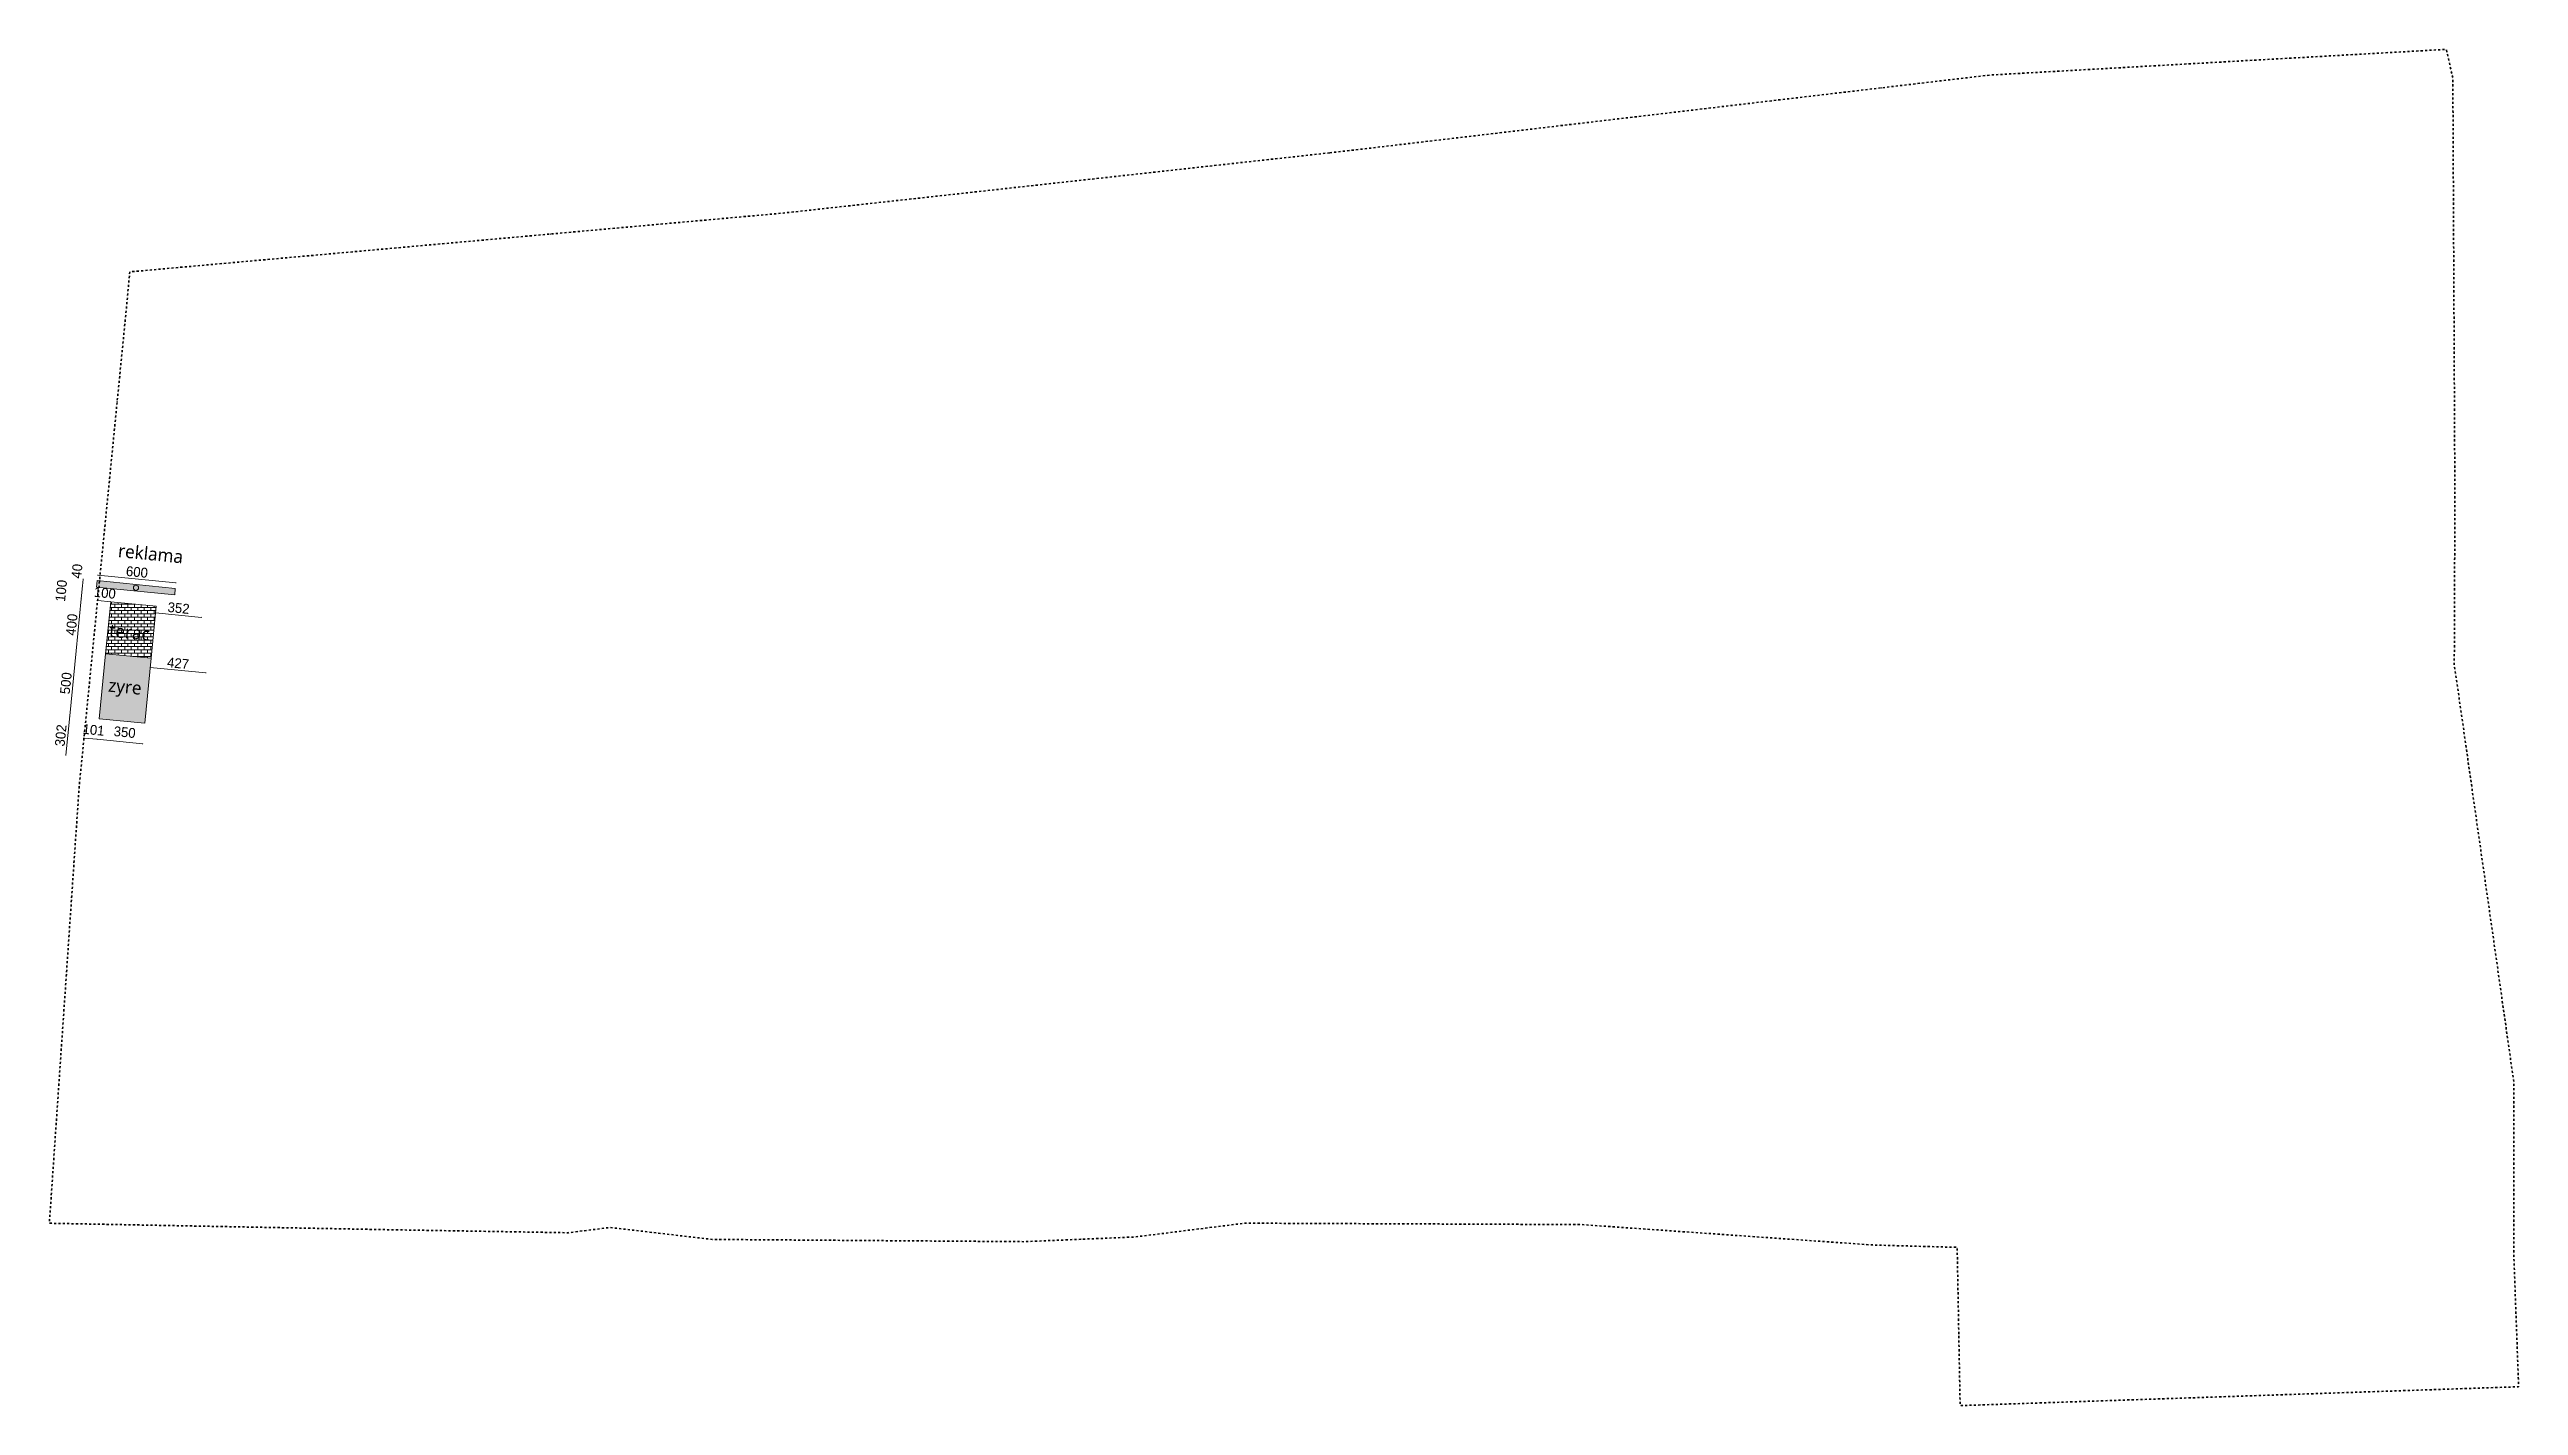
# Model space of a CAD drawing. Header units: millimetres. Extents: x 184924 to 373736, y -6153738 to -6049997.
import ezdxf

# ---------------------------------------------------------------- set-up
doc = ezdxf.new("R2010")
doc.units = ezdxf.units.MM
doc.header["$MEASUREMENT"] = 0
doc.linetypes.add('Dot & Dashed', pattern=[335.138881, 158.75, -88.194444, 0, -88.194437])
doc.layers.add('A - Situacioni 2D_Pen_No__8', color=7, linetype='Continuous', lineweight=35, true_color=0xa80f02)
doc.layers.add('New_Drawing & Figure_Pen_No__88', color=7, linetype='Continuous', lineweight=20, true_color=0xfd4435)
doc.layers.add('New_A - Dimensionimi', color=7, linetype='Continuous')
doc.layers.add('New_Drawing & Figure', color=7, linetype='Continuous')
for name, color, linetype, lineweight in [('New_A - Dimensionimi_Pen_No__100', 2, 'Continuous', 13), ('New_Drawing & Figure_Pen_No__1', 7, 'Continuous', 13), ('New_Drawing & Figure_Pen_No__20', 1, 'Continuous', 0), ('New_Drawing & Figure_Pen_No__80', 3, 'Continuous', 20)]:
    doc.layers.add(name, color=color, linetype=linetype, lineweight=lineweight)
doc.styles.add('GENERATED_STYLE_1', font='GOTHIC.TTF')
doc.styles.add('GENERATED_STYLE_2', font='malgunsl.ttf')
doc.dimstyles.new('GENERATED_STYLE__1', dxfattribs={"dimtxt": 750, "dimasz": 19, "dimexe": 0.18, "dimexo": 100000, "dimgap": 0, "dimtad": 1, "dimdec": 0, "dimlfac": 0.1, "dimzin": 0, "dimdsep": 46, "dimtxsty": 'GENERATED_STYLE_1', "dimblk": 'ARROWHEAD_6', "dimblk1": 'ARROWHEAD_6', "dimblk2": 'ARROWHEAD_6', "dimcen": 0.09, "dimclrd": 2, "dimclre": 2, "dimclrt": 2, "dimadec": 0, "dimazin": 0, "dimtfac": 1, "dimtdec": 4, "dimtmove": 0, "dimatfit": 3, "dimfxl": 0, "dimtolj": 1, "dimtzin": 0, "dimarcsym": 0})
doc.dimstyles.new('GENERATED_STYLE__2', dxfattribs={"dimtxt": 750, "dimasz": 19, "dimexe": 0.18, "dimexo": 100000, "dimgap": 0, "dimtad": 1, "dimdec": 0, "dimlfac": 0.1, "dimzin": 0, "dimdsep": 46, "dimtxsty": 'GENERATED_STYLE_1', "dimblk": 'ARROWHEAD_6', "dimblk1": 'ARROWHEAD_6', "dimblk2": 'ARROWHEAD_6', "dimcen": 0.09, "dimclrd": 2, "dimclre": 2, "dimclrt": 2, "dimadec": 0, "dimazin": 0, "dimtfac": 1, "dimtdec": 4, "dimtmove": 2, "dimatfit": 3, "dimfxl": 0, "dimtolj": 1, "dimtzin": 0, "dimarcsym": 0})

# ---------------------------------------------------------------- blocks, each defined once
blk = doc.blocks.new('*D1096', base_point=(664184, -5827430))
at = {"layer": 'New_A - Dimensionimi_Pen_No__100', "color": 2, "linetype": 'Continuous', "lineweight": 13}
for p, q in [((186476, -6100978), (186967, -6096002)), ((186179, -6103988), (186476, -6100978)), ((186495, -6100979), (186457, -6100976)), ((186467, -6100967), (186485, -6100989)), ((186198, -6103989), (186161, -6103986)), ((186170, -6103977), (186188, -6103999)), ((186178, -6104003), (186179, -6103988))]:
    blk.add_line(p, q, dxfattribs=at)
at = {"layer": 'New_A - Dimensionimi_Pen_No__100', "color": 2, "lineweight": 13, "insert": (186092, -6103342), "char_height": 750, "attachment_point": 7, "rotation": 84.3683, "style": 'GENERATED_STYLE_1'}
blk.add_mtext('\\A1;{\\pql;\\fCentury Gothic|b0|i0|c0|p34;302}', dxfattribs=at)
blk = doc.blocks.new('ARROWHEAD_6')
at = {"color": 0, "linetype": 'Continuous', "lineweight": 0}
for p, q in [((0, 0), (-1, 0)), ((-0.5, -0.5), (0.5, 0.5))]:
    blk.add_line(p, q, dxfattribs=at)
blk = doc.blocks.new('*D1098', base_point=(664184, -5827430))
at = {"layer": 'New_A - Dimensionimi_Pen_No__100', "color": 2, "linetype": 'Continuous', "lineweight": 13}
for p, q in [((186967, -6096002), (187359, -6092021)), ((186476, -6100978), (186967, -6096002)), ((186985, -6096004), (186948, -6096000)), ((186958, -6095991), (186976, -6096013)), ((186467, -6100967), (186485, -6100989))]:
    blk.add_line(p, q, dxfattribs=at)
at = {"layer": 'New_A - Dimensionimi_Pen_No__100', "color": 2, "lineweight": 13, "insert": (186486, -6099350), "char_height": 750, "attachment_point": 7, "rotation": 84.3683, "style": 'GENERATED_STYLE_1'}
blk.add_mtext('\\A1;{\\pql;\\fCentury Gothic|b0|i0|c0|p34;500}', dxfattribs=at)
blk = doc.blocks.new('*D1099', base_point=(664184, -5827430))
at = {"layer": 'New_A - Dimensionimi_Pen_No__100', "color": 2, "linetype": 'Continuous', "lineweight": 13}
for p, q in [((187359, -6092021), (187457, -6091026)), ((186967, -6096002), (187359, -6092021)), ((187378, -6092023), (187341, -6092019)), ((187350, -6092010), (187368, -6092032)), ((186958, -6095991), (186976, -6096013))]:
    blk.add_line(p, q, dxfattribs=at)
at = {"layer": 'New_A - Dimensionimi_Pen_No__100', "color": 2, "lineweight": 13, "char_height": 750, "attachment_point": 7, "rotation": 84.3683, "style": 'GENERATED_STYLE_1'}
for s, insert in [('\\A1;{\\pql;\\fCentury Gothic|b0|i0|c0|p34;100}', (186128, -6092280)), ('\\A1;{\\pql;\\fCentury Gothic|b0|i0|c0|p34;400}', (186928, -6094871))]:
    blk.add_mtext(s, dxfattribs=dict(at, insert=insert))
blk = doc.blocks.new('*D1100', base_point=(664184, -5827430))
at = {"layer": 'New_A - Dimensionimi_Pen_No__100', "color": 2, "linetype": 'Continuous', "lineweight": 13}
for p, q in [((187359, -6092021), (187457, -6091026)), ((187476, -6091028), (187439, -6091024)), ((187448, -6091015), (187466, -6091037)), ((187457, -6091026), (187506, -6090528)), ((187378, -6092023), (187341, -6092019)), ((187350, -6092010), (187368, -6092032))]:
    blk.add_line(p, q, dxfattribs=at)
blk = doc.blocks.new('*D1101', base_point=(664184, -5827430))
at = {"layer": 'New_A - Dimensionimi_Pen_No__100', "color": 2, "linetype": 'Continuous', "lineweight": 13}
for p, q in [((187448, -6091015), (187466, -6091037)), ((187457, -6091026), (187506, -6090528)), ((187525, -6090530), (187488, -6090526)), ((187515, -6090539), (187498, -6090517)), ((187506, -6090528), (187508, -6090513))]:
    blk.add_line(p, q, dxfattribs=at)
at = {"layer": 'New_A - Dimensionimi_Pen_No__100', "color": 2, "lineweight": 13, "insert": (187358, -6090504), "char_height": 750, "attachment_point": 7, "rotation": 84.3683, "style": 'GENERATED_STYLE_1'}
blk.add_mtext('\\A1;{\\pql;\\fCentury Gothic|b0|i0|c0|p34;40}', dxfattribs=at)
blk = doc.blocks.new('*D1102', base_point=(664184, -5827430))
at = {"layer": 'New_A - Dimensionimi_Pen_No__100', "color": 2, "linetype": 'Continuous', "lineweight": 13}
for p, q in [((188617, -6092143), (188602, -6092141)), ((188628, -6092134), (188606, -6092151)), ((188619, -6092124), (188615, -6092161)), ((189612, -6092243), (188617, -6092143)), ((189601, -6092252), (189623, -6092234)), ((189614, -6092225), (189610, -6092262)), ((189627, -6092245), (189612, -6092243))]:
    blk.add_line(p, q, dxfattribs=at)
at = {"layer": 'New_A - Dimensionimi_Pen_No__100', "color": 2, "lineweight": 13, "insert": (188296, -6091870), "char_height": 750, "attachment_point": 7, "rotation": 354.21811, "style": 'GENERATED_STYLE_1'}
blk.add_mtext('\\A1;{\\pql;\\fCentury Gothic|b0|i0|c0|p34;100}', dxfattribs=at)
blk = doc.blocks.new('*D1103', base_point=(664184, -5827430))
at = {"layer": 'New_A - Dimensionimi_Pen_No__100', "color": 2, "linetype": 'Continuous', "lineweight": 13}
for p, q in [((188610, -6090211), (188625, -6090213)), ((188636, -6090204), (188614, -6090222)), ((188623, -6090231), (188627, -6090194)), ((188625, -6090213), (194596, -6090802)), ((194585, -6090811), (194607, -6090793)), ((194594, -6090820), (194598, -6090783)), ((194596, -6090802), (194611, -6090803))]:
    blk.add_line(p, q, dxfattribs=at)
at = {"layer": 'New_A - Dimensionimi_Pen_No__100', "color": 2, "lineweight": 13, "insert": (190751, -6090272), "char_height": 750, "attachment_point": 7, "rotation": 354.36614, "style": 'GENERATED_STYLE_1'}
blk.add_mtext('\\A1;{\\pql;\\fCentury Gothic|b0|i0|c0|p34;600}', dxfattribs=at)
blk = doc.blocks.new('*D1104', base_point=(664184, -5827430))
at = {"layer": 'New_A - Dimensionimi_Pen_No__100', "color": 2, "linetype": 'Continuous', "lineweight": 13}
for p, q in [((187556, -6102671), (187570, -6102673)), ((187581, -6102664), (187560, -6102682)), ((187569, -6102691), (187572, -6102654)), ((187570, -6102673), (188574, -6102772)), ((188585, -6102763), (188563, -6102781)), ((188572, -6102790), (188576, -6102753)), ((188574, -6102772), (192057, -6103115))]:
    blk.add_line(p, q, dxfattribs=at)
at = {"layer": 'New_A - Dimensionimi_Pen_No__100', "color": 2, "lineweight": 13, "insert": (187435, -6102350), "char_height": 750, "attachment_point": 7, "rotation": 354.3683, "style": 'GENERATED_STYLE_1'}
blk.add_mtext('\\A1;{\\pql;\\fCentury Gothic|b0|i0|c0|p34;101}', dxfattribs=at)
blk = doc.blocks.new('*D1105', base_point=(664184, -5827430))
at = {"layer": 'New_A - Dimensionimi_Pen_No__100', "color": 2, "linetype": 'Continuous', "lineweight": 13}
for p, q in [((188585, -6102763), (188563, -6102781)), ((188574, -6102772), (192057, -6103115)), ((192046, -6103124), (192068, -6103106)), ((192055, -6103134), (192059, -6103096)), ((192057, -6103115), (192072, -6103117))]:
    blk.add_line(p, q, dxfattribs=at)
at = {"layer": 'New_A - Dimensionimi_Pen_No__100', "color": 2, "lineweight": 13, "insert": (189813, -6102526), "char_height": 750, "attachment_point": 7, "rotation": 354.3683, "style": 'GENERATED_STYLE_1'}
blk.add_mtext('\\A1;{\\pql;\\fCentury Gothic|b0|i0|c0|p34;350}', dxfattribs=at)
blk = doc.blocks.new('*D1106', base_point=(664184, -5827430))
at = {"layer": 'New_A - Dimensionimi_Pen_No__100', "color": 2, "linetype": 'Continuous', "lineweight": 13}
for p, q in [((192618, -6097268), (192633, -6097270)), ((192644, -6097261), (192622, -6097278)), ((192631, -6097288), (192635, -6097251)), ((192633, -6097270), (196882, -6097689)), ((196871, -6097698), (196893, -6097680)), ((196880, -6097707), (196883, -6097670)), ((196882, -6097689), (196897, -6097690))]:
    blk.add_line(p, q, dxfattribs=at)
at = {"layer": 'New_A - Dimensionimi_Pen_No__100', "color": 2, "lineweight": 13, "insert": (193898, -6097244), "char_height": 750, "attachment_point": 7, "rotation": 354.36614, "style": 'GENERATED_STYLE_1'}
blk.add_mtext('\\A1;{\\pql;\\fCentury Gothic|b0|i0|c0|p34;427}', dxfattribs=at)
blk = doc.blocks.new('*D1107', base_point=(664184, -5827430))
at = {"layer": 'New_A - Dimensionimi_Pen_No__100', "color": 2, "linetype": 'Continuous', "lineweight": 13}
for p, q in [((193030, -6093094), (193045, -6093095)), ((193056, -6093086), (193034, -6093104)), ((193043, -6093114), (193047, -6093076)), ((193045, -6093095), (196547, -6093441)), ((196536, -6093450), (196558, -6093432)), ((196545, -6093459), (196549, -6093422)), ((196547, -6093441), (196562, -6093442))]:
    blk.add_line(p, q, dxfattribs=at)
at = {"layer": 'New_A - Dimensionimi_Pen_No__100', "color": 2, "lineweight": 13, "insert": (193936, -6093032), "char_height": 750, "attachment_point": 7, "rotation": 354.36614, "style": 'GENERATED_STYLE_1'}
blk.add_mtext('\\A1;{\\pql;\\fCentury Gothic|b0|i0|c0|p34;352}', dxfattribs=at)

msp = doc.modelspace()

# ---------------------------------------------------------------- hatches: boundary and pattern name
at = {"layer": 'New_Drawing & Figure', "linetype": 'Continuous', "lineweight": 13}
h = msp.add_hatch(dxfattribs=at)
h.set_pattern_fill('Block___Running_Bond', color=2, style=0, pattern_type=2)
h.set_pattern_definition([(0, (664183.82, -5827429.52), (0, 250), []), (90, (664183.8, -5827429.5), (-500, 0), [250, -250]), (90, (664433.8, -5827179.5), (-500, 0), [250, -250])])
h.paths.add_polyline_path([(189219.5, -6096223.9), (189612.1, -6092243.3), (193095.1, -6092586.7), (192702.5, -6096567.3)])
at = {"layer": 'New_Drawing & Figure', "linetype": 'Continuous', "lineweight": 0, "true_color": 0xbebe00}
msp.add_hatch(color=52, dxfattribs=at).paths.add_polyline_path([(189219.5, -6096223.9), (188728.9, -6101199.7), (192211.9, -6101543.2), (192702.5, -6096567.3)])
at = {"layer": 'New_Drawing & Figure_Pen_No__80', "linetype": 'Continuous', "lineweight": 0, "true_color": 0x00bf00}
msp.add_hatch(color=92, dxfattribs=at).paths.add_polyline_path([(188583.6, -6090634.5), (194554.6, -6091223.5), (194505.5, -6091721.1), (188534.5, -6091132)])

# ---------------------------------------------------------------- linework, layer by layer
at = {"layer": 'A - Situacioni 2D_Pen_No__8', "color": 14, "linetype": 'Dot & Dashed', "lineweight": 35, "true_color": 0xa80f02, "flags": 128}
msp.add_lwpolyline([(282836.1, -6057908.4), (283459.2, -6057839.9), (288558, -6057238.6), (296272.2, -6056328.4), (333305.6, -6051960.6), (342773.6, -6051427.4), (368204.8, -6049996.5), (368705.9, -6052194.5), (368862.9, -6084096.9), (368821.2, -6096029.9), (368817.8, -6097094.4), (369376.2, -6100944.8), (370587.6, -6109447.7), (373362.8, -6128938.3), (373365.7, -6134095.3), (373374, -6142342), (373672.1, -6150526.1), (373736.1, -6152293.9), (333639.6, -6153649.3), (331030.4, -6153737.5), (330804.9, -6141631.2), (324422.8, -6141454.3), (301976.7, -6139884.4), (300253.8, -6139882.3), (276335.4, -6139782.1), (274477.6, -6140014.8), (267935.4, -6140835.8), (259463.7, -6141197), (235595.2, -6141023.8), (227795.7, -6140110), (224588.6, -6140512.5), (210425.5, -6140272.9), (184924.5, -6139789), (187138.4, -6107327.8), (187179.8, -6106713.1), (187176.6, -6106693.3), (187190.2, -6106529), (188959.4, -6088587.7), (190843.7, -6069484.6), (191068.5, -6067016), (229621.7, -6063546.8), (241025.6, -6062520.9), (248969.3, -6061645.1)], close=True, dxfattribs=at)
at = {"layer": 'New_Drawing & Figure_Pen_No__1', "color": 7, "linetype": 'Continuous', "lineweight": 13, "flags": 128}
for points in [[(189219.5, -6096223.9), (189612.1, -6092243.3), (193095.1, -6092586.7), (192702.5, -6096567.3)], [(189219.5, -6096223.9), (188728.9, -6101199.7), (192211.9, -6101543.2), (192702.5, -6096567.3)]]:
    msp.add_lwpolyline(points, close=True, dxfattribs=at)
at = {"layer": 'New_Drawing & Figure_Pen_No__1', "color": 7, "linetype": 'Continuous', "lineweight": 13}
msp.add_circle((191544.6, -6091177.8), 200, dxfattribs=at)
at = {"layer": 'New_Drawing & Figure_Pen_No__88', "color": 20, "linetype": 'Continuous', "lineweight": 20, "true_color": 0xfd4435, "flags": 128}
msp.add_lwpolyline([(188583.6, -6090634.5), (194554.6, -6091223.5), (194505.5, -6091721.1), (188534.5, -6091132)], close=True, dxfattribs=at)

# ---------------------------------------------------------------- texts
at = {"layer": 'New_Drawing & Figure_Pen_No__20', "color": 1, "linetype": 'Continuous', "lineweight": 0, "char_height": 1000, "attachment_point": 7, "rotation": 354.36614, "style": 'GENERATED_STYLE_2'}
for s, insert in [('\\A1;{\\pql;\\fMalgun Gothic Semilight|b0|i0|c0|p34;reklama}', (190137.9, -6088839.6)), ('\\A1;{\\pql;\\fMalgun Gothic Semilight|b0|i0|c0|p34;terac}', (189464.3, -6094934.6)), ('\\A1;{\\pql;\\fMalgun Gothic Semilight|b0|i0|c0|p34;zyre}', (189355.6, -6099450.6))]:
    msp.add_mtext(s, dxfattribs=dict(at, insert=insert))

# ---------------------------------------------------------------- dimensions: what is measured, and where the dimension line sits
at = {"layer": 'New_A - Dimensionimi', "color": 2, "linetype": 'Continuous', "lineweight": 13}
for base, p1, p2, angle, dimstyle, picture, middle, turn in [((187359.3, -6092021.1), (189219.5, -6096223.9), (189612.1, -6092243.3), 84.368298, 'GENERATED_STYLE__1', '*D1099', (186638.5, -6093981), 84.368298), ((187457.4, -6091025.8), (189612.1, -6092243.3), (188534.5, -6091132), 84.368298, 'GENERATED_STYLE__1', '*D1100', (185838.9, -6091390), 84.368298), ((188617.2, -6092142.6), (189612.1, -6092243.3), (188300.2, -6095273.2), 174.218109, 'GENERATED_STYLE__2', '*D1102', (189186.9, -6091583.7), 354.218109), ((194596.2, -6090801.6), (188583.6, -6090634.5), (194554.6, -6091223.5), 354.36614, 'GENERATED_STYLE__1', '*D1103', (191641.2, -6089982.6), 354.36614), ((186966.8, -6096001.7), (188728.9, -6101199.7), (189219.5, -6096223.9), 84.368298, 'GENERATED_STYLE__1', '*D1098', (186196.9, -6098459.2), 84.368298), ((196881.6, -6097688.6), (193095.1, -6092586.7), (196931.1, -6097187.1), 354.36614, 'GENERATED_STYLE__1', '*D1106', (194787.8, -6096954.5), 354.36614), ((196546.8, -6093440.5), (193095.1, -6092586.7), (196546.8, -6093440.5), 354.36614, 'GENERATED_STYLE__1', '*D1107', (194826.3, -6092743.3), 354.36614), ((186476.1, -6100977.6), (189341.9, -6104299.4), (188728.9, -6101199.7), 84.368298, 'GENERATED_STYLE__1', '*D1096', (185803.1, -6102452.1), 84.368298), ((188573.9, -6102771.7), (187567.8, -6102699.8), (189219.5, -6096223.9), 354.368298, 'GENERATED_STYLE__2', '*D1104', (188325.7, -6102061), 354.368298), ((192056.9, -6103115.1), (189219.5, -6096223.9), (192702.5, -6096567.3), 354.368298, 'GENERATED_STYLE__2', '*D1105', (190702.8, -6102236.7), 354.368298)]:
    dim = msp.add_linear_dim(base=base, p1=p1, p2=p2, angle=angle, dimstyle=dimstyle, dxfattribs=at)
    dim.commit()
    dim.dimension.update_dxf_attribs({"geometry": picture, "text_midpoint": middle, "dimtype": 160, "text_rotation": turn})
dim = msp.add_linear_dim(base=(187506.5, -6090528.3), p1=(188534.5, -6091132), p2=(188583.6, -6090634.5), angle=84.368298, text='40', dimstyle='GENERATED_STYLE__1', dxfattribs=at)
dim.commit()
dim.dimension.update_dxf_attribs({"geometry": '*D1101', "text_midpoint": (187041.1, -6089897.8), "dimtype": 160, "text_rotation": 84.368298})

doc.saveas('drawing.dxf')
